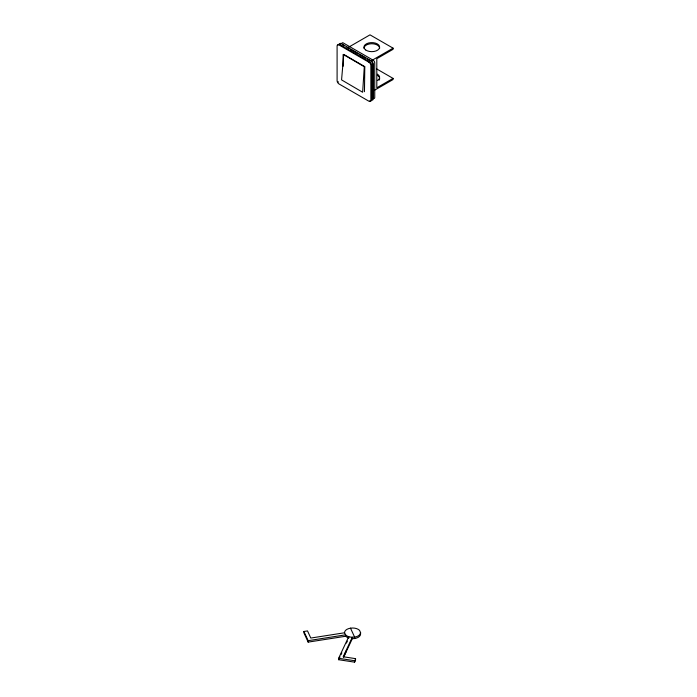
<?xml version="1.0" encoding="UTF-8"?>
<svg xmlns="http://www.w3.org/2000/svg" width="697" height="697" viewBox="0 0 697 697"><rect width="100%" height="100%" fill="white"/><g stroke="black" fill="none" stroke-linecap="round" stroke-linejoin="round"><path stroke-width="1.05" d="M343.595 657.306L352.316 638.687L352.316 637.258L343.185 656.748L355.54 658.648L355.54 660.076L354.573 662.15L338.629 659.711L338.629 658.273L348.735 636.709L348.735 638.138M338.629 659.711L340.005 656.766M340.929 654.805L341.844 652.845M346.435 643.043L347.359 641.083M354.573 662.15L355.54 658.648M348.578 47.222L370.002 34.85L393.073 48.163L393.073 49.304L376.807 58.696L376.807 87.787L393.073 78.395L393.073 79.536L374.437 90.288M371.649 60.534L393.073 48.163M348.526 638.095L345.512 636.283L308.161 642.111L303.927 632.911L303.927 631.482L307.516 630.916L310.792 638.051L344.562 632.78M303.927 631.482L308.161 640.682L345.512 634.845L345.512 636.283M360.314 632.859L360.584 634.061A8.076 4.661 0 0 1 354.616 638.539L352.316 638.687M338.629 658.273L354.573 660.721M343.743 54.697L341.565 79.894L362.649 92.248L364.313 66.572M343.699 54.392L343.116 54.732L343.116 66.302M343.307 54.453L364.792 67.025L364.461 91.699M342.305 44.625L344.17 45.706M346.967 47.326L348.84 48.398M350.704 49.478L357.239 53.251M359.112 54.331L365.646 58.104M367.511 59.184L370.316 60.805M376.467 68.811L393.073 78.395M344.606 54.924L364.845 66.668M350.504 628.171A7.989 4.609 0 0 1 359.521 630.315L360.584 632.623A8.076 4.661 0 0 1 354.616 637.11C351 637.572 345.381 636.962 344.536 632.649A8.076 4.661 0 0 1 350.504 628.171L354.616 637.11L354.616 638.548M360.558 632.501L360.558 633.93M345.799 651.172L345.799 652.601M344.823 653.237L344.823 654.675M308.161 640.682L308.161 642.111M377.347 75.293A7.841 4.53 0 0 1 379.046 80.233M377.347 74.161A7.841 4.53 0 0 1 377.347 80.556M363.965 48.267A7.841 4.53 0 0 1 371.806 43.737A7.841 4.53 0 0 1 379.647 48.267M337.94 45.113A2.744 1.586 60 0 1 339.814 44.538L369.698 61.789A2.744 1.586 60 0 1 371.64 65.152L371.64 99.654A2.744 1.586 60 0 1 369.698 100.777M339.491 44.216A2.744 1.586 60 0 1 341.364 43.641L371.248 60.892A2.744 1.586 60 0 1 373.191 64.255L373.191 98.756A2.744 1.586 60 0 1 371.754 100.089M373.191 98.312A2.196 1.263 60 0 0 374.742 97.414L374.742 62.904A2.196 1.263 60 0 0 373.191 60.221L343.307 42.97A2.196 1.263 60 0 0 341.809 43.432M372.599 99.314A2.196 1.263 60 0 0 372.799 98.53L372.799 64.028A2.196 1.263 60 0 0 372.599 63.009M371.248 61.336A2.196 1.263 60 0 1 371.649 61.632M372.024 62.024A2.196 1.263 60 0 1 372.346 62.495M340.023 44.207A2.196 1.263 60 0 1 340.589 43.876M338.411 82.089A1.647 0.95 60 0 1 338.228 81.706M368.922 62.233L339.038 44.983A2.744 1.586 60 0 0 337.095 46.107L337.095 80.608A2.744 1.586 60 0 0 339.038 83.971L368.922 101.222A2.744 1.586 60 0 0 370.865 100.098L370.865 65.596A2.744 1.586 60 0 0 368.922 62.233M365.585 49.888A7.841 4.53 0 0 0 379.046 48.86A7.841 4.53 0 0 0 370.778 42.639A7.841 4.53 0 0 0 365.585 49.888"/></g></svg>
